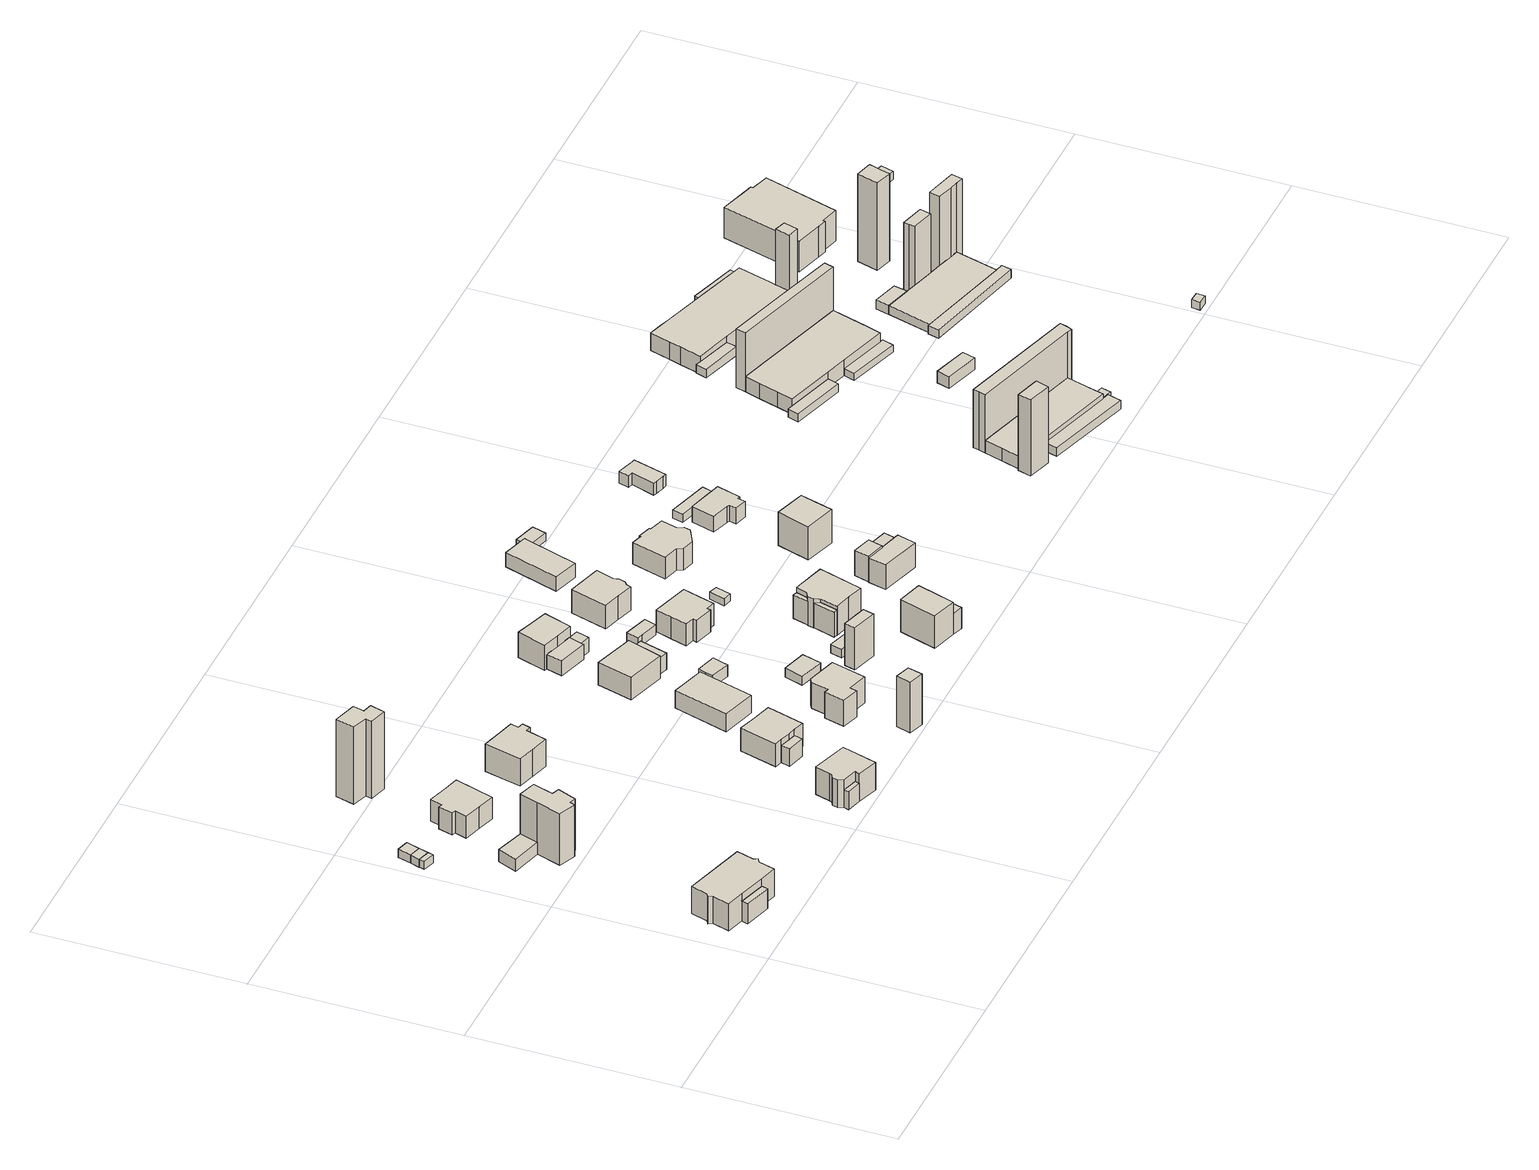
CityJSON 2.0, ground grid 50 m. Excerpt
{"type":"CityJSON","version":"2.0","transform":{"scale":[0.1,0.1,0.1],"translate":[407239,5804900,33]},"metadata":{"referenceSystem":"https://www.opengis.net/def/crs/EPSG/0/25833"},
"CityObjects":{
"building1":{"type":"Building","attributes":{"Gemeindeschluessel":"11000009","function":"31001_1010"},"address":[{"country":"Germany","locality":"Berlin","thoroughfareNumber":"40, 40A","thoroughfareName":"Zaucher Weg"}],"children":["building1-1","building1-2"]},
"building1-1":{"type":"BuildingPart","attributes":{"BezugspunktDach":"2200","measuredHeight":9.22,"storeysAboveGround":1},"parents":["building1"],"geometry":[{"type":"MultiSurface","lod":"1","boundaries":[[[0,1,2,3,4,5,6,7,8,9,10,11,12,13]],[[14,15,16,17,18,19,20,21,22,23,24,25,26,27]],[[14,27,13,12]],[[15,14,12,11]],[[16,15,11,10]],[[17,16,10,9]],[[18,17,9,8]],[[19,18,8,7]],[[20,19,7,6]],[[21,20,6,5]],[[22,21,5,4]],[[23,22,4,3]],[[24,23,3,2]],[[28,29,2,1]],[[26,25,1,0]],[[27,26,0,13]],[[30,25,24,29,28]]]}]},
"building1-2":{"type":"BuildingPart","attributes":{"BezugspunktDach":"2200","measuredHeight":5.28,"storeysAboveGround":1},"parents":["building1"],"geometry":[{"type":"Solid","lod":"1","boundaries":[[[[31,29,28,32]],[[26,25,24,33,34]],[[26,34,32,28]],[[25,26,28]],[[33,24,29,31]],[[34,33,31,32]],[[28,29,24,25]]]]}]},
"building2":{"type":"Building","attributes":{"Gemeindeschluessel":"11000009","BezugspunktDach":"2200","function":"51009_1610","measuredHeight":2.15,"storeysAboveGround":0},"address":[{"country":"Germany","locality":"Berlin"}],"geometry":[{"type":"Solid","lod":"1","boundaries":[[[[35,36,37,38]],[[39,40,41,42]],[[39,42,38,37]],[[40,39,37,36]],[[41,40,36,35]],[[42,41,35,38]]]]}]},
"building3":{"type":"Building","attributes":{"Gemeindeschluessel":"11000009","BezugspunktDach":"2200","function":"31001_2723","measuredHeight":2.22,"storeysAboveGround":1},"address":[{"country":"Germany","locality":"Berlin","thoroughfareNumber":"35 (1)","thoroughfareName":"Pretschener Weg"}],"geometry":[{"type":"Solid","lod":"1","boundaries":[[[[36,43,44,37]],[[45,46,47,48]],[[45,48,37,44]],[[46,45,44,43]],[[47,46,43,36]],[[48,47,36,37]]]]}]},
"building4":{"type":"Building","attributes":{"Gemeindeschluessel":"11000009","BezugspunktDach":"2200","function":"51009_1610","measuredHeight":2.23,"storeysAboveGround":0},"address":[{"country":"Germany","locality":"Berlin"}],"geometry":[{"type":"Solid","lod":"1","boundaries":[[[[43,49,50,44]],[[51,52,46,45]],[[51,45,44,50]],[[52,51,50,49]],[[46,52,49,43]],[[45,46,43,44]]]]}]},
"building5":{"type":"Building","attributes":{"Gemeindeschluessel":"11000009","BezugspunktDach":"2200","function":"31001_1010","measuredHeight":3.13,"storeysAboveGround":1},"address":[{"country":"Germany","locality":"Berlin","thoroughfareNumber":"36 (1)","thoroughfareName":"Zaucher Weg"}],"geometry":[{"type":"Solid","lod":"1","boundaries":[[[[53,54,55,56]],[[57,58,59,60]],[[57,60,56,55]],[[58,57,55,54]],[[59,58,54,53]],[[60,59,53,56]]]]}]},
"building6":{"type":"Building","attributes":{"Gemeindeschluessel":"11000009","BezugspunktDach":"2200","function":"31001_1010","measuredHeight":13.69,"storeysAboveGround":1},"address":[{"country":"Germany","locality":"Berlin","thoroughfareNumber":"36","thoroughfareName":"Zaucher Weg"}],"geometry":[{"type":"Solid","lod":"1","boundaries":[[[[61,62,63,64,65,66,67,68,69]],[[70,71,72,73,74,75,76,77,78]],[[70,78,69,68]],[[71,70,68,67]],[[72,71,67,66]],[[73,72,66,65]],[[74,73,65,64]],[[75,74,64,63]],[[76,75,63,62]],[[77,76,62,61]],[[78,77,61,69]]]]}]},
"building7":{"type":"Building","attributes":{"Gemeindeschluessel":"11000009","BezugspunktDach":"2200","function":"31001_1010","measuredHeight":7.5,"storeysAboveGround":1},"address":[{"country":"Germany","locality":"Berlin","thoroughfareNumber":"34A","thoroughfareName":"Zaucher Weg"}],"geometry":[{"type":"Solid","lod":"1","boundaries":[[[[79,80,81,82,83,84,85,86,87,88]],[[89,90,91,92,93,94,95,96,97,98]],[[89,98,88,87]],[[90,89,87,86]],[[91,90,86,85]],[[92,91,85,84]],[[93,92,84,83]],[[94,93,83,82]],[[95,94,82,81]],[[96,95,81,80]],[[97,96,80,79]],[[98,97,79,88]]]]}]},
"building8":{"type":"Building","attributes":{"Gemeindeschluessel":"11000009","BezugspunktDach":"2200","function":"31001_1010","measuredHeight":20.57,"storeysAboveGround":1},"address":[{"country":"Germany","locality":"Berlin","thoroughfareNumber":"30A","thoroughfareName":"Zaucher Weg"}],"geometry":[{"type":"Solid","lod":"1","boundaries":[[[[99,100,101,102,103,104,105,106]],[[107,108,109,110,111,112,113,114]],[[107,114,106,105]],[[108,107,105,104]],[[109,108,104,103]],[[110,109,103,102]],[[111,110,102,101]],[[112,111,101,100]],[[113,112,100,99]],[[114,113,99,106]]]]}]},
"building9":{"type":"Building","attributes":{"Gemeindeschluessel":"11000009","BezugspunktDach":"2200","function":"51009_1610","measuredHeight":4.69,"storeysAboveGround":0},"address":[{"country":"Germany","locality":"Berlin"}],"geometry":[{"type":"Solid","lod":"1","boundaries":[[[[115,116,117,118]],[[119,120,121,122]],[[119,122,118,117]],[[120,119,117,116]],[[121,120,116,115]],[[122,121,115,118]]]]}]},
"building10":{"type":"Building","attributes":{"Gemeindeschluessel":"11000009","BezugspunktDach":"2200","function":"31001_1010","measuredHeight":8.62,"storeysAboveGround":1},"address":[{"country":"Germany","locality":"Berlin","thoroughfareNumber":"39","thoroughfareName":"Zaucher Weg"}],"geometry":[{"type":"Solid","lod":"1","boundaries":[[[[123,124,125,126,127,128,129,130,131,132,133]],[[134,135,136,137,138,139,140,121,120,119,141]],[[134,141,133,132]],[[135,134,132,131]],[[136,135,131,130]],[[137,136,130,129]],[[138,137,129,128]],[[139,138,128,127]],[[140,139,127,126]],[[121,140,126,125]],[[120,121,125,124]],[[119,120,124,123]],[[141,119,123,133]]]]}]},
"building11":{"type":"Building","attributes":{"Gemeindeschluessel":"11000009","BezugspunktDach":"2200","function":"31001_1010","measuredHeight":9.7,"storeysAboveGround":1},"address":[{"country":"Germany","locality":"Berlin","thoroughfareNumber":"34","thoroughfareName":"Zaucher Weg"}],"geometry":[{"type":"Solid","lod":"1","boundaries":[[[[142,143,144,145,146,147,148,149,150,151]],[[152,153,154,155,156,157,158,159,160,161]],[[152,161,151,150]],[[153,152,150,149]],[[154,153,149,148]],[[155,154,148,147]],[[156,155,147,146]],[[157,156,146,145]],[[158,157,145,144]],[[159,158,144,143]],[[160,159,143,142]],[[161,160,142,151]]]]}]},
"building12":{"type":"Building","attributes":{"Gemeindeschluessel":"11000009","function":"31001_1010"},"address":[{"country":"Germany","locality":"Berlin","thoroughfareNumber":"37","thoroughfareName":"Zaucher Weg"}],"children":["building12-1","building12-2"]},
"building12-1":{"type":"BuildingPart","attributes":{"BezugspunktDach":"2200","measuredHeight":7.64,"storeysAboveGround":1},"parents":["building12"],"geometry":[{"type":"MultiSurface","lod":"1","boundaries":[[[162,163,164,165,166,167,168,169]],[[170,171,172,173,174,175,176,177]],[[170,177,169,168]],[[171,170,168,167]],[[172,171,167,166]],[[173,172,166,165]],[[174,173,165,164]],[[178,179,164,163]],[[176,180,178,175,163,162]],[[177,176,162,169]],[[175,174,179,178]],[[175,178,180,176]]]}]},
"building12-2":{"type":"BuildingPart","attributes":{"BezugspunktDach":"2200","measuredHeight":4.64,"storeysAboveGround":1},"parents":["building12"],"geometry":[{"type":"MultiSurface","lod":"1","boundaries":[[[181,179,180,182]],[[176,174,183,184]],[[176,184,182,180]],[[183,174,179,181]],[[184,183,181,182]],[[179,174,175,178]],[[176,180,178,175]]]}]},
"building13":{"type":"Building","attributes":{"Gemeindeschluessel":"11000009","BezugspunktDach":"2200","function":"51009_1610","measuredHeight":13.38,"storeysAboveGround":0},"address":[{"country":"Germany","locality":"Berlin"}],"geometry":[{"type":"Solid","lod":"1","boundaries":[[[[185,186,187,188]],[[189,190,191,192]],[[189,192,188,187]],[[190,189,187,186]],[[191,190,186,185]],[[192,191,185,188]]]]}]},
"building14":{"type":"Building","attributes":{"Gemeindeschluessel":"11000009","BezugspunktDach":"2200","function":"31001_1010","measuredHeight":5.23,"storeysAboveGround":1},"address":[{"country":"Germany","locality":"Berlin","thoroughfareNumber":"35","thoroughfareName":"Zaucher Weg"}],"geometry":[{"type":"Solid","lod":"1","boundaries":[[[[193,194,195,196]],[[197,198,199,200]],[[197,200,196,195]],[[198,197,195,194]],[[199,198,194,193]],[[200,199,193,196]]]]}]},
"building15":{"type":"Building","attributes":{"Gemeindeschluessel":"11000009","BezugspunktDach":"2200","function":"31001_1010","measuredHeight":6.82,"storeysAboveGround":1},"address":[{"country":"Germany","locality":"Berlin","thoroughfareNumber":"37A","thoroughfareName":"Zaucher Weg"}],"geometry":[{"type":"Solid","lod":"1","boundaries":[[[[201,202,203,204,205,206,207,208,209]],[[210,211,212,213,214,215,216,217,218]],[[210,218,209,208]],[[211,210,208,207]],[[212,211,207,206]],[[213,212,206,205]],[[214,213,205,204]],[[215,214,204,203]],[[216,215,203,202]],[[217,216,202,201]],[[218,217,201,209]]]]}]},
"building16":{"type":"Building","attributes":{"Gemeindeschluessel":"11000009","function":"31001_1010"},"address":[{"country":"Germany","locality":"Berlin","thoroughfareNumber":"33","thoroughfareName":"Zaucher Weg"}],"children":["building16-1","building16-2"]},
"building16-1":{"type":"BuildingPart","attributes":{"BezugspunktDach":"2200","measuredHeight":7.38,"storeysAboveGround":1},"parents":["building16"],"geometry":[{"type":"MultiSurface","lod":"1","boundaries":[[[219,220,221,222]],[[223,224,225,226]],[[223,226,222,221]],[[224,223,221,220]],[[225,227,224,220,219],[228,229,230,227]],[[226,225,219,222]],[[228,227,230,229]]]}]},
"building16-2":{"type":"BuildingPart","attributes":{"BezugspunktDach":"2200","measuredHeight":4.27,"storeysAboveGround":1},"parents":["building16"],"geometry":[{"type":"Solid","lod":"1","boundaries":[[[[231,232,229,228]],[[230,233,234,227]],[[233,230,229,232]],[[234,233,232,231]],[[227,234,231,228]],[[230,227,228,229]]]]}]},
"building17":{"type":"Building","attributes":{"Gemeindeschluessel":"11000009","BezugspunktDach":"2200","function":"31001_2000","measuredHeight":3.56,"storeysAboveGround":1},"address":[{"country":"Germany","locality":"Berlin","thoroughfareNumber":"35 (1)","thoroughfareName":"Zaucher Weg"}],"geometry":[{"type":"Solid","lod":"1","boundaries":[[[[235,236,237,238,239,240]],[[241,242,243,244,245,246]],[[241,246,240,239]],[[242,241,239,238]],[[243,242,238,237]],[[244,243,237,236]],[[245,244,236,235]],[[246,245,235,240]]]]}]},
"building18":{"type":"Building","attributes":{"Gemeindeschluessel":"11000009","BezugspunktDach":"2200","function":"31001_2463","measuredHeight":3.84,"storeysAboveGround":1},"address":[{"country":"Germany","locality":"Berlin","thoroughfareNumber":"31 (1)","thoroughfareName":"Zaucher Weg"}],"geometry":[{"type":"Solid","lod":"1","boundaries":[[[[247,248,249,250,251]],[[252,253,254,255,256]],[[252,256,251,250]],[[253,252,250,249]],[[254,253,249,248]],[[255,254,248,247]],[[256,255,247,251]]]]}]},
"building19":{"type":"Building","attributes":{"Gemeindeschluessel":"11000009","BezugspunktDach":"2200","function":"31001_2000","measuredHeight":2.62,"storeysAboveGround":1},"address":[{"country":"Germany","locality":"Berlin","thoroughfareNumber":"35 (2)","thoroughfareName":"Zaucher Weg"}],"geometry":[{"type":"Solid","lod":"1","boundaries":[[[[257,258,259,260]],[[261,262,263,264]],[[261,264,260,259]],[[262,261,259,258]],[[263,262,258,257]],[[264,263,257,260]]]]}]},
"building20":{"type":"Building","attributes":{"Gemeindeschluessel":"11000009","BezugspunktDach":"2200","function":"31001_1010","measuredHeight":9.54,"storeysAboveGround":1},"address":[{"country":"Germany","locality":"Berlin","thoroughfareNumber":"31","thoroughfareName":"Zaucher Weg"}],"geometry":[{"type":"Solid","lod":"1","boundaries":[[[[265,266,267,268,269,270,271]],[[272,273,274,275,276,277,278]],[[272,278,271,270]],[[273,272,270,269]],[[274,273,269,268]],[[275,274,268,267]],[[276,275,267,266]],[[277,276,266,265]],[[278,277,265,271]]]]}]},
"building21":{"type":"Building","attributes":{"Gemeindeschluessel":"11000009","BezugspunktDach":"2200","function":"51009_1610","measuredHeight":3.76,"storeysAboveGround":0},"address":[{"country":"Germany","locality":"Berlin"}],"geometry":[{"type":"Solid","lod":"1","boundaries":[[[[279,280,281,249,248]],[[282,283,284,285,286]],[[282,286,248,249]],[[283,282,249,281]],[[284,283,281,280]],[[285,284,280,279]],[[286,285,279,248]]]]}]},
"building22":{"type":"Building","attributes":{"Gemeindeschluessel":"11000009","BezugspunktDach":"2200","function":"31001_2000","measuredHeight":11.09,"storeysAboveGround":1},"address":[{"country":"Germany","locality":"Berlin","thoroughfareNumber":"102 (1)","thoroughfareName":"Rohrwallallee"}],"geometry":[{"type":"Solid","lod":"1","boundaries":[[[[287,288,289,290]],[[291,292,293,294]],[[291,294,290,289]],[[292,291,289,288]],[[293,292,288,287]],[[294,293,287,290]]]]}]},
"building23":{"type":"Building","attributes":{"Gemeindeschluessel":"11000009","BezugspunktDach":"2200","function":"31001_2463","measuredHeight":2.71,"storeysAboveGround":1},"address":[{"country":"Germany","locality":"Berlin","thoroughfareNumber":"33A (1)","thoroughfareName":"Zaucher Weg"}],"geometry":[{"type":"Solid","lod":"1","boundaries":[[[[295,296,297,298,299]],[[300,301,302,303,304]],[[300,304,299,298]],[[301,300,298,297]],[[302,301,297,296]],[[303,302,296,295]],[[304,303,295,299]]]]}]},
"building24":{"type":"Building","attributes":{"Gemeindeschluessel":"11000009","BezugspunktDach":"2200","function":"31001_2463","measuredHeight":2.96,"storeysAboveGround":1},"address":[{"country":"Germany","locality":"Berlin","thoroughfareNumber":"100A (1)","thoroughfareName":"Rohrwallallee"}],"geometry":[{"type":"Solid","lod":"1","boundaries":[[[[305,306,307,308]],[[309,310,311,312]],[[309,312,308,307]],[[310,309,307,306]],[[311,310,306,305]],[[312,311,305,308]]]]}]},
"building25":{"type":"Building","attributes":{"Gemeindeschluessel":"11000009","BezugspunktDach":"2200","function":"31001_1010","measuredHeight":7.97,"storeysAboveGround":1},"address":[{"country":"Germany","locality":"Berlin","thoroughfareNumber":"33A","thoroughfareName":"Zaucher Weg"}],"geometry":[{"type":"Solid","lod":"1","boundaries":[[[[313,314,315,316,317,318,319,320,321,322]],[[323,324,325,326,327,328,329,330,331,332]],[[323,332,322,321]],[[324,323,321,320]],[[325,324,320,319]],[[326,325,319,318]],[[327,326,318,317]],[[328,327,317,316]],[[329,328,316,315]],[[330,329,315,314]],[[331,330,314,313]],[[332,331,313,322]]]]}]},
"building26":{"type":"Building","attributes":{"Gemeindeschluessel":"11000009","BezugspunktDach":"2200","function":"51009_1610","measuredHeight":6.61,"storeysAboveGround":0},"address":[{"country":"Germany","locality":"Berlin"}],"geometry":[{"type":"Solid","lod":"1","boundaries":[[[[333,334,335,336]],[[337,338,339,340]],[[337,340,336,335]],[[338,337,335,334]],[[339,338,334,333]],[[340,339,333,336]]]]}]},
"building27":{"type":"Building","attributes":{"Gemeindeschluessel":"11000009","function":"31001_1010"},"address":[{"country":"Germany","locality":"Berlin","thoroughfareNumber":"102","thoroughfareName":"Rohrwallallee"}],"children":["building27-1","building27-2"]},
"building27-1":{"type":"BuildingPart","attributes":{"BezugspunktDach":"2200","measuredHeight":10.52,"storeysAboveGround":2},"parents":["building27"],"geometry":[{"type":"MultiSurface","lod":"1","boundaries":[[[341,342,343,344,345]],[[346,347,348,349,350]],[[346,350,345,344]],[[347,346,344,343]],[[348,347,343,342]],[[351,352,342,341]],[[350,349,341,345]],[[349,348,353,352,351]]]}]},
"building27-2":{"type":"BuildingPart","attributes":{"BezugspunktDach":"2200","measuredHeight":7.96,"storeysAboveGround":2},"parents":["building27"],"geometry":[{"type":"Solid","lod":"1","boundaries":[[[[354,355,352,351]],[[348,356,357,349]],[[349,351,349,348]],[[356,348,352,355]],[[357,356,355,354]],[[349,357,354,351]],[[348,349,351,352]]]]}]},
"building28":{"type":"Building","attributes":{"Gemeindeschluessel":"11000009","BezugspunktDach":"2200","function":"31001_1010","measuredHeight":8.45,"storeysAboveGround":1},"address":[{"country":"Germany","locality":"Berlin","thoroughfareNumber":"29A","thoroughfareName":"Zaucher Weg"}],"geometry":[{"type":"Solid","lod":"1","boundaries":[[[[358,359,360,361,362,363,364,365,366,367]],[[368,369,370,371,372,373,374,375,376,377]],[[368,377,367,366]],[[369,368,366,365]],[[370,369,365,364]],[[371,370,364,363]],[[372,371,363,362]],[[373,372,362,361]],[[374,373,361,360]],[[375,374,360,359]],[[376,375,359,358]],[[377,376,358,367]]]]}]},
"building29":{"type":"Building","attributes":{"Gemeindeschluessel":"11000009","BezugspunktDach":"2200","function":"51009_1610","measuredHeight":6.18,"storeysAboveGround":0},"address":[{"country":"Germany","locality":"Berlin"}],"geometry":[{"type":"Solid","lod":"1","boundaries":[[[[378,379,380,381]],[[382,383,384,385]],[[382,385,381,380]],[[383,382,380,379]],[[384,383,379,378]],[[385,384,378,381]]]]}]},
"building30":{"type":"Building","attributes":{"Gemeindeschluessel":"11000009","BezugspunktDach":"2200","function":"31001_1010","measuredHeight":9.45,"storeysAboveGround":1},"address":[{"country":"Germany","locality":"Berlin","thoroughfareNumber":"100A","thoroughfareName":"Rohrwallallee"}],"geometry":[{"type":"Solid","lod":"1","boundaries":[[[[386,387,388,389,390,391,392,393,394]],[[395,396,397,398,399,400,401,402,403]],[[395,403,394,393]],[[396,395,393,392]],[[397,396,392,391]],[[398,397,391,390]],[[399,398,390,389]],[[400,399,389,388]],[[401,400,388,387]],[[402,401,387,386]],[[403,402,386,394]]]]}]},
"building31":{"type":"Building","attributes":{"Gemeindeschluessel":"11000009","BezugspunktDach":"2200","function":"31001_2000","measuredHeight":1.94,"storeysAboveGround":1},"address":[{"country":"Germany","locality":"Berlin","thoroughfareNumber":"98 (2)","thoroughfareName":"Rohrwallallee"}],"geometry":[{"type":"Solid","lod":"1","boundaries":[[[[404,405,406,407]],[[408,409,410,411]],[[408,411,407,406]],[[409,408,406,405]],[[410,409,405,404]],[[411,410,404,407]]]]}]},
"building32":{"type":"Building","attributes":{"Gemeindeschluessel":"11000009","function":"31001_1010"},"address":[{"country":"Germany","locality":"Berlin","thoroughfareNumber":"29","thoroughfareName":"Zaucher Weg"}],"children":["building32-1","building32-2"]},
"building32-1":{"type":"BuildingPart","attributes":{"BezugspunktDach":"2200","measuredHeight":4.43,"storeysAboveGround":1},"parents":["building32"],"geometry":[{"type":"MultiSurface","lod":"1","boundaries":[[[412,413,414,415,416]],[[417,418,419,420,421]],[[417,421,416,415]],[[418,417,415,414]],[[422,423,418,414,413]],[[420,419,413,412]],[[421,420,412,416]],[[419,418,423,422]]]}]},
"building32-2":{"type":"BuildingPart","attributes":{"BezugspunktDach":"2200","measuredHeight":2.06,"storeysAboveGround":1},"parents":["building32"],"geometry":[{"type":"Solid","lod":"1","boundaries":[[[[424,425,426,427,423,422]],[[418,428,429,430,431,419]],[[428,418,423,427]],[[429,428,427,426]],[[430,429,426,425]],[[431,430,425,424]],[[419,431,424,422]],[[418,419,422,423]]]]}]},
"building33":{"type":"Building","attributes":{"Gemeindeschluessel":"11000009","BezugspunktDach":"2200","function":"51009_1610","measuredHeight":7.3,"storeysAboveGround":0},"address":[{"country":"Germany","locality":"Berlin"}],"geometry":[{"type":"Solid","lod":"1","boundaries":[[[[432,433,434,435]],[[436,437,438,439]],[[436,439,435,434]],[[437,436,434,433]],[[438,437,433,432]],[[439,438,432,435]]]]}]},
"building34":{"type":"Building","attributes":{"Gemeindeschluessel":"11000009","BezugspunktDach":"2200","function":"31001_1010","measuredHeight":5.68,"storeysAboveGround":1},"address":[{"country":"Germany","locality":"Berlin","thoroughfareNumber":"96A","thoroughfareName":"Rohrwallallee"}],"geometry":[{"type":"Solid","lod":"1","boundaries":[[[[440,441,442,443,444,445,446,447,448,449,450,451,452]],[[453,454,455,456,457,458,459,460,461,462,463,464,465]],[[453,465,452,451]],[[454,453,451,450]],[[455,454,450,449]],[[456,455,449,448]],[[457,456,448,447]],[[458,457,447,446]],[[459,458,446,445]],[[460,459,445,444]],[[461,460,444,443]],[[462,461,443,442]],[[463,462,442,441]],[[464,463,441,440]],[[465,464,440,452]]]]}]},
"building35":{"type":"Building","attributes":{"Gemeindeschluessel":"11000009","function":"31001_1010"},"address":[{"country":"Germany","locality":"Berlin","thoroughfareNumber":"100","thoroughfareName":"Rohrwallallee"}],"children":["building35-1","building35-2"]},
"building35-1":{"type":"BuildingPart","attributes":{"BezugspunktDach":"2200","measuredHeight":7.59,"storeysAboveGround":2},"parents":["building35"],"geometry":[{"type":"MultiSurface","lod":"1","boundaries":[[[466,467,468,469,470]],[[471,472,473,474,475]],[[471,475,470,469]],[[476,477,478,471,469,468]],[[473,472,468,467]],[[474,473,467,466]],[[475,474,466,470]],[[476,472,478,477]]]}]},
"building35-2":{"type":"BuildingPart","attributes":{"BezugspunktDach":"2200","measuredHeight":5.38,"storeysAboveGround":2},"parents":["building35"],"geometry":[{"type":"Solid","lod":"1","boundaries":[[[[476,479,480,477]],[[481,482,472,478]],[[481,478,477,480]],[[482,481,480,479]],[[472,482,479,476]],[[478,472,476,477]]]]}]},
"building36":{"type":"Building","attributes":{"Gemeindeschluessel":"11000009","BezugspunktDach":"2200","function":"31001_1010","measuredHeight":10.53,"storeysAboveGround":3},"address":[{"country":"Germany","locality":"Berlin","thoroughfareNumber":"98","thoroughfareName":"Rohrwallallee"}],"geometry":[{"type":"Solid","lod":"1","boundaries":[[[[483,484,485,486,487]],[[488,489,490,491,492]],[[488,492,487,486]],[[489,488,486,485]],[[490,489,485,484]],[[491,490,484,483]],[[492,491,483,487]]]]}]},
"building37":{"type":"Building","attributes":{"Gemeindeschluessel":"11000009","BezugspunktDach":"2200","function":"31001_1010","measuredHeight":4.69,"storeysAboveGround":1},"address":[{"country":"Germany","locality":"Berlin","thoroughfareNumber":"96","thoroughfareName":"Rohrwallallee"}],"geometry":[{"type":"Solid","lod":"1","boundaries":[[[[493,494,495,496,497,498,499,500,501,502]],[[503,504,505,506,507,508,509,510,511,512]],[[503,512,502,501]],[[504,503,501,500]],[[505,504,500,499]],[[506,505,499,498]],[[507,506,498,497]],[[508,507,497,496]],[[509,508,496,495]],[[510,509,495,494]],[[511,510,494,493]],[[512,511,493,502]]]]}]},
"building38":{"type":"Building","attributes":{"Gemeindeschluessel":"11000009","BezugspunktDach":"2200","function":"31001_2000","measuredHeight":2.09,"storeysAboveGround":1},"address":[{"country":"Germany","locality":"Berlin","thoroughfareNumber":"96 (1)","thoroughfareName":"Rohrwallallee"}],"geometry":[{"type":"Solid","lod":"1","boundaries":[[[[513,514,515,516]],[[517,518,519,520]],[[517,520,516,515]],[[518,517,515,514]],[[519,518,514,513]],[[520,519,513,516]]]]}]},
"building39":{"type":"Building","attributes":{"Gemeindeschluessel":"11000009","BezugspunktDach":"2200","function":"31001_1010","measuredHeight":3.41,"storeysAboveGround":1},"address":[{"country":"Germany","locality":"Berlin","thoroughfareNumber":"94","thoroughfareName":"Rohrwallallee"}],"geometry":[{"type":"Solid","lod":"1","boundaries":[[[[521,522,523,524,525,526,527,528,529,530]],[[531,532,533,534,535,536,537,538,539,540]],[[531,540,530,529]],[[532,531,529,528]],[[533,532,528,527]],[[534,533,527,526]],[[535,534,526,525]],[[536,535,525,524]],[[537,536,524,523]],[[538,537,523,522]],[[539,538,522,521]],[[540,539,521,530]]]]}]},
"building40":{"type":"Building","attributes":{"Gemeindeschluessel":"11000009","BezugspunktDach":"2200","function":"51009_1610","measuredHeight":20.23,"storeysAboveGround":0},"address":[{"country":"Germany","locality":"Berlin"}],"geometry":[{"type":"Solid","lod":"1","boundaries":[[[[541,542,543,544,545]],[[546,547,548,549,550]],[[546,550,545,544]],[[547,546,544,543]],[[548,547,543,542]],[[549,548,542,541]],[[550,549,541,545]]]]}]},
"building41":{"type":"Building","attributes":{"Gemeindeschluessel":"11000009","BezugspunktDach":"2200","function":"31001_1010","measuredHeight":4.14,"storeysAboveGround":1},"address":[{"country":"Germany","locality":"Berlin","thoroughfareNumber":"99","thoroughfareName":"Rohrwallallee"}],"geometry":[{"type":"Solid","lod":"1","boundaries":[[[[551,552,553,554,555,556,557,558,559]],[[560,561,562,563,564,565,566,548,547]],[[560,547,559,558]],[[561,560,558,557]],[[562,561,557,556]],[[563,562,556,555]],[[564,563,555,554]],[[565,564,554,553]],[[566,565,553,552]],[[548,566,552,551]],[[547,548,551,559]]]]}]},
"building42":{"type":"Building","attributes":{"Gemeindeschluessel":"11000009","BezugspunktDach":"2200","function":"51009_1610","measuredHeight":2.21,"storeysAboveGround":0},"address":[{"country":"Germany","locality":"Berlin"}],"geometry":[{"type":"Solid","lod":"1","boundaries":[[[[567,568,569,570,571]],[[566,565,572,573,574]],[[566,574,571,570]],[[565,566,570,569]],[[572,565,569,568]],[[573,572,568,567]],[[574,573,567,571]]]]}]},
"building43":{"type":"Building","attributes":{"Gemeindeschluessel":"11000009","BezugspunktDach":"2200","function":"51009_1610","measuredHeight":17.02,"storeysAboveGround":0},"address":[{"country":"Germany","locality":"Berlin"}],"geometry":[{"type":"Solid","lod":"1","boundaries":[[[[575,576,577,578,579,580,581]],[[582,583,584,585,586,562,561]],[[582,561,581,580]],[[583,582,580,579]],[[584,583,579,578]],[[585,584,578,577]],[[586,585,577,576]],[[562,586,576,575]],[[561,562,575,581]]]]}]},
"building44":{"type":"Building","attributes":{"Gemeindeschluessel":"11000009","BezugspunktDach":"2200","function":"51009_1610","measuredHeight":2.47,"storeysAboveGround":0},"address":[{"country":"Germany","locality":"Berlin"}],"geometry":[{"type":"Solid","lod":"1","boundaries":[[[[587,588,589,590,591]],[[592,593,594,595,596]],[[592,596,591,590]],[[593,592,590,589]],[[594,593,589,588]],[[595,594,588,587]],[[596,595,587,591]]]]}]},
"building45":{"type":"Building","attributes":{"Gemeindeschluessel":"11000009","BezugspunktDach":"2200","function":"51009_1610","measuredHeight":2.32,"storeysAboveGround":0},"address":[{"country":"Germany","locality":"Berlin"}],"geometry":[{"type":"Solid","lod":"1","boundaries":[[[[597,598,599,600,601]],[[564,602,603,572,565]],[[564,565,601,600]],[[602,564,600,599]],[[603,602,599,598]],[[572,603,598,597]],[[565,572,597,601]]]]}]},
"building46":{"type":"Building","attributes":{"Gemeindeschluessel":"11000009","BezugspunktDach":"2200","function":"31001_2000","measuredHeight":4.71,"storeysAboveGround":1},"address":[{"country":"Germany","locality":"Berlin","thoroughfareNumber":"87 (11)","thoroughfareName":"Rohrwallallee"}],"geometry":[{"type":"Solid","lod":"1","boundaries":[[[[604,605,606,607,608,609,610,611,612,613]],[[614,615,616,617,618,619,620,621,594,593]],[[614,593,613,612]],[[615,614,612,611]],[[616,615,611,610]],[[617,616,610,609]],[[618,617,609,608]],[[619,618,608,607]],[[620,619,607,606]],[[621,620,606,605]],[[594,621,605,604]],[[593,594,604,613]]]]}]},
"building47":{"type":"Building","attributes":{"Gemeindeschluessel":"11000009","BezugspunktDach":"2200","function":"51009_1610","measuredHeight":2.57,"storeysAboveGround":0},"address":[{"country":"Germany","locality":"Berlin"}],"geometry":[{"type":"Solid","lod":"1","boundaries":[[[[622,623,624,625,626]],[[627,628,629,630,631]],[[627,631,626,625]],[[628,627,625,624]],[[629,628,624,623]],[[630,629,623,622]],[[631,630,622,626]]]]}]},
"building48":{"type":"Building","attributes":{"Gemeindeschluessel":"11000009","BezugspunktDach":"2200","function":"31001_2000","measuredHeight":3.12,"storeysAboveGround":1},"address":[{"country":"Germany","locality":"Berlin","thoroughfareNumber":"97","thoroughfareName":"Rohrwallallee"}],"geometry":[{"type":"Solid","lod":"1","boundaries":[[[[632,633,634,635]],[[636,637,638,639]],[[636,639,635,634]],[[637,636,634,633]],[[638,637,633,632]],[[639,638,632,635]]]]}]},
"building49":{"type":"Building","attributes":{"Gemeindeschluessel":"11000009","BezugspunktDach":"2200","function":"51009_1610","measuredHeight":1.92,"storeysAboveGround":0},"address":[{"country":"Germany","locality":"Berlin"}],"geometry":[{"type":"Solid","lod":"1","boundaries":[[[[640,641,642,643,644]],[[621,620,645,646,647]],[[621,647,644,643]],[[620,621,643,642]],[[645,620,642,641]],[[646,645,641,640]],[[647,646,640,644]]]]}]},
"building50":{"type":"Building","attributes":{"Gemeindeschluessel":"11000009","BezugspunktDach":"2200","function":"51009_1610","measuredHeight":18.82,"storeysAboveGround":0},"address":[{"country":"Germany","locality":"Berlin"}],"geometry":[{"type":"Solid","lod":"1","boundaries":[[[[648,649,650,651,652]],[[653,654,655,617,616]],[[653,616,652,651]],[[654,653,651,650]],[[655,654,650,649]],[[617,655,649,648]],[[616,617,648,652]]]]}]},
"building51":{"type":"Building","attributes":{"Gemeindeschluessel":"11000009","BezugspunktDach":"2200","function":"31001_2000","measuredHeight":5.77,"storeysAboveGround":1},"address":[{"country":"Germany","locality":"Berlin","thoroughfareNumber":"87 (9)","thoroughfareName":"Rohrwallallee"}],"geometry":[{"type":"Solid","lod":"1","boundaries":[[[[656,657,658,659,660,661,662,663,664,665,666,667,668,669,670]],[[671,672,673,674,675,676,677,678,679,680,681,682,683,684,685]],[[671,685,670,669]],[[672,671,669,668]],[[673,672,668,667]],[[674,673,667,666]],[[675,674,666,665]],[[676,675,665,664]],[[677,676,664,663]],[[678,677,663,662]],[[679,678,662,661]],[[680,679,661,660]],[[681,680,660,659]],[[682,681,659,658]],[[683,682,658,657]],[[684,683,657,656]],[[685,684,656,670]]]]}]},
"building52":{"type":"Building","attributes":{"Gemeindeschluessel":"11000009","BezugspunktDach":"2200","function":"51009_1610","measuredHeight":2.6,"storeysAboveGround":0},"address":[{"country":"Germany","locality":"Berlin"}],"geometry":[{"type":"Solid","lod":"1","boundaries":[[[[686,687,688,689,690]],[[691,692,693,694,695]],[[691,695,690,689]],[[692,691,689,688]],[[693,692,688,687]],[[694,693,687,686]],[[695,694,686,690]]]]}]},
"building53":{"type":"Building","attributes":{"Gemeindeschluessel":"11000009","BezugspunktDach":"2200","function":"51009_1610","measuredHeight":2.4,"storeysAboveGround":0},"address":[{"country":"Germany","locality":"Berlin"}],"geometry":[{"type":"Solid","lod":"1","boundaries":[[[[696,697,698,699]],[[700,701,702,703]],[[700,703,699,698]],[[701,700,698,697]],[[702,701,697,696]],[[703,702,696,699]]]]}]},
"building54":{"type":"Building","attributes":{"Gemeindeschluessel":"11000009","BezugspunktDach":"2200","function":"51009_1610","measuredHeight":19.35,"storeysAboveGround":0},"address":[{"country":"Germany","locality":"Berlin"}],"geometry":[{"type":"Solid","lod":"1","boundaries":[[[[704,705,706,707]],[[708,709,710,711]],[[708,711,707,706]],[[709,708,706,705]],[[710,709,705,704]],[[711,710,704,707]]]]}]},
"building55":{"type":"Building","attributes":{"Gemeindeschluessel":"11000009","BezugspunktDach":"2200","function":"51009_1610","measuredHeight":2.32,"storeysAboveGround":0},"address":[{"country":"Germany","locality":"Berlin"}],"geometry":[{"type":"Solid","lod":"1","boundaries":[[[[712,713,714,715,716,717]],[[718,719,720,721,722,723]],[[718,723,717,716]],[[719,718,716,715]],[[720,719,715,714]],[[721,720,714,713]],[[722,721,713,712]],[[723,722,712,717]]]]}]},
"building56":{"type":"Building","attributes":{"Gemeindeschluessel":"11000009","BezugspunktDach":"2200","function":"51009_1610","measuredHeight":2.39,"storeysAboveGround":0},"address":[{"country":"Germany","locality":"Berlin"}],"geometry":[{"type":"Solid","lod":"1","boundaries":[[[[724,725,726,727]],[[728,729,730,731]],[[728,731,727,726]],[[729,728,726,725]],[[730,729,725,724]],[[731,730,724,727]]]]}]},
"building57":{"type":"Building","attributes":{"Gemeindeschluessel":"11000009","BezugspunktDach":"2200","function":"31001_2000","measuredHeight":2.32,"storeysAboveGround":1},"address":[{"country":"Germany","locality":"Berlin","thoroughfareNumber":"87 (12)","thoroughfareName":"Rohrwallallee"}],"geometry":[{"type":"Solid","lod":"1","boundaries":[[[[714,732,733,734,735,696,699,715]],[[736,737,738,739,740,741,720,719]],[[736,719,715,699]],[[737,736,699,696]],[[738,737,696,735]],[[739,738,735,734]],[[740,739,734,733]],[[741,740,733,732]],[[720,741,732,714]],[[719,720,714,715]]]]}]},
"building58":{"type":"Building","attributes":{"Gemeindeschluessel":"11000009","BezugspunktDach":"2200","function":"51009_1610","measuredHeight":2.13,"storeysAboveGround":0},"address":[{"country":"Germany","locality":"Berlin"}],"geometry":[{"type":"Solid","lod":"1","boundaries":[[[[742,743,744,745]],[[746,747,748,749]],[[746,749,745,744]],[[747,746,744,743]],[[748,747,743,742]],[[749,748,742,745]]]]}]},
"building59":{"type":"Building","attributes":{"Gemeindeschluessel":"11000009","BezugspunktDach":"2200","function":"51009_1610","measuredHeight":19.04,"storeysAboveGround":0},"address":[{"country":"Germany","locality":"Berlin"}],"geometry":[{"type":"Solid","lod":"1","boundaries":[[[[750,751,752,753,754]],[[755,756,757,739,738]],[[755,738,754,753]],[[756,755,753,752]],[[757,756,752,751]],[[739,757,751,750]],[[738,739,750,754]]]]}]},
"building60":{"type":"Building","attributes":{"Gemeindeschluessel":"11000009","BezugspunktDach":"2200","function":"51009_1610","measuredHeight":21.1,"storeysAboveGround":0},"address":[{"country":"Germany","locality":"Berlin"}],"geometry":[{"type":"Solid","lod":"1","boundaries":[[[[758,759,760,761,762,763,764]],[[765,766,767,768,741,769,740]],[[765,740,764,763]],[[766,765,763,762]],[[767,766,762,761]],[[768,767,761,760]],[[741,768,760,759]],[[769,741,759,758]],[[740,769,758,764]]]]}]},
"building61":{"type":"Building","attributes":{"Gemeindeschluessel":"11000009","BezugspunktDach":"2200","function":"31001_2000","measuredHeight":24.72,"storeysAboveGround":1},"address":[{"country":"Germany","locality":"Berlin","thoroughfareNumber":"87 (10)","thoroughfareName":"Rohrwallallee"}],"geometry":[{"type":"Solid","lod":"1","boundaries":[[[[770,771,772,773,774]],[[775,776,777,778,779]],[[775,779,774,773]],[[776,775,773,772]],[[777,776,772,771]],[[778,777,771,770]],[[779,778,770,774]]]]}]},
"building62":{"type":"Building","attributes":{"Gemeindeschluessel":"11000009","BezugspunktDach":"2200","function":"31001_2000","measuredHeight":9.08,"storeysAboveGround":2},"address":[{"country":"Germany","locality":"Berlin","thoroughfareNumber":"87","thoroughfareName":"Rohrwallallee"}],"geometry":[{"type":"Solid","lod":"1","boundaries":[[[[780,781,782,783,784,785,786,787,788,789]],[[790,791,792,793,794,795,796,797,798,799]],[[790,799,789,788]],[[791,790,788,787]],[[792,791,787,786]],[[793,792,786,785]],[[794,793,785,784]],[[795,794,784,783]],[[796,795,783,782]],[[797,796,782,781]],[[798,797,781,780]],[[799,798,780,789]]]]}]},
"building63":{"type":"Building","attributes":{"Gemeindeschluessel":"11000009","BezugspunktDach":"2200","function":"31001_2000","measuredHeight":2.2,"storeysAboveGround":1},"address":[{"country":"Germany","locality":"Berlin","thoroughfareNumber":"93","thoroughfareName":"Rohrwallallee"}],"geometry":[{"type":"Solid","lod":"1","boundaries":[[[[800,801,802,803]],[[804,805,806,807]],[[804,807,803,802]],[[805,804,802,801]],[[806,805,801,800]],[[807,806,800,803]]]]}]}
},
"vertices":[
[84,95,94],[84,96,94],[150,76,94],[193,64,94],[205,105,94],[215,110,94],[210,120,94],[222,161,94],[69,205,94],[57,164,94],[47,159,94],[48,159,94],[53,149,94],[41,108,94],[53,149,22],[48,159,22],[47,159,22],[57,164,22],[69,205,22],[222,161,22],[210,120,22],[215,110,22],[205,105,22],[193,64,22],[150,76,22],[84,96,22],[84,95,22],[41,108,22],[84,95,75],[150,76,75],[84,96,26],
[146,61,75],[79,80,75],[146,61,22],[79,80,22],
[32,785,44],[35,798,44],[6,807,44],[3,794,44],[6,807,23],[35,798,23],[32,785,23],[3,794,23],
[42,822,44],[14,830,44],[14,830,22],[42,822,22],[35,798,22],[6,807,22],
[52,854,44],[23,862,44],[23,862,22],[52,854,22],
[145,591,53],[160,636,53],[90,658,53],[71,611,53],[90,658,21],[160,636,21],[145,591,21],[71,611,21],
[167,514,159],[171,526,159],[187,521,159],[205,566,159],[187,573,159],[203,623,159],[160,636,159],[145,591,159],[125,531,159],[145,591,22],[160,636,22],[203,623,22],[187,573,22],[205,566,22],[187,521,22],[171,526,22],[167,514,22],[125,531,22],
[150,782,80],[141,753,80],[184,740,80],[226,727,80],[255,822,80],[212,834,80],[170,847,80],[161,817,80],[151,820,80],[141,785,80],[151,820,22],[161,817,22],[170,847,22],[212,834,22],[255,822,22],[226,727,22],[184,740,22],[141,753,22],[150,782,22],[141,785,22],
[201,1009,228],[197,993,228],[239,981,228],[249,1017,228],[226,1023,228],[233,1050,228],[176,1067,228],[164,1021,228],[176,1067,23],[233,1050,23],[226,1023,23],[249,1017,23],[239,981,23],[197,993,23],[201,1009,23],[164,1021,23],
[578,23,69],[582,34,69],[545,45,69],[541,33,69],[545,45,22],[582,34,22],[578,23,22],[541,33,22],
[545,45,95],[582,34,95],[578,23,95],[629,6,95],[633,20,95],[654,91,95],[567,119,95],[556,82,95],[554,77,95],[543,70,95],[540,57,95],[543,70,22],[554,77,22],[556,82,22],[567,119,22],[654,91,22],[633,20,22],[629,6,22],[540,57,22],
[405,706,91],[448,693,91],[462,743,91],[475,740,91],[481,760,91],[467,764,91],[472,783,91],[428,795,91],[384,807,91],[362,718,91],[384,807,19],[428,795,19],[472,783,19],[467,764,19],[481,760,19],[475,740,19],[462,743,19],[448,693,19],[405,706,19],[362,718,19],
[645,230,83],[671,222,83],[689,217,83],[716,209,83],[742,299,83],[697,312,83],[652,326,83],[627,235,83],[652,326,22],[697,312,22],[742,299,22],[716,209,22],[689,217,22],[671,222,22],[645,230,22],[627,235,22],[671,222,68],[689,217,68],[645,230,68],
[683,197,68],[639,208,68],[683,197,22],[639,208,22],
[883,1,157],[893,37,157],[856,49,157],[846,13,157],[856,49,23],[893,37,23],[883,1,23],[846,13,23],
[787,356,69],[825,489,69],[743,513,69],[704,380,69],[743,513,22],[825,489,22],[787,356,22],[704,380,22],
[858,141,91],[862,158,91],[911,144,91],[934,228,91],[862,249,91],[851,242,91],[840,200,91],[829,203,91],[816,154,91],[829,203,22],[840,200,22],[851,242,22],[862,249,22],[934,228,22],[911,144,22],[862,158,22],[858,141,22],[816,154,22],
[829,582,82],[857,666,82],[758,697,82],[734,611,82],[758,697,23],[857,666,23],[829,582,23],[734,611,23],[832,592,23],[832,592,66],[854,658,66],[854,658,23],
[864,582,66],[884,650,66],[884,650,23],[864,582,23],
[890,452,53],[896,471,53],[902,490,53],[853,504,53],[848,485,53],[843,467,53],[848,485,22],[853,504,22],[902,490,22],[896,471,22],[890,452,22],[843,467,22],
[832,760,62],[834,767,62],[844,798,62],[770,820,62],[759,781,62],[770,820,23],[844,798,23],[834,767,23],[832,760,23],[759,781,23],
[980,274,46],[993,320,46],[934,337,46],[920,292,46],[934,337,22],[993,320,22],[980,274,22],[920,292,22],
[805,809,90],[847,797,90],[864,849,90],[869,864,90],[827,878,90],[786,892,90],[763,822,90],[786,892,23],[827,878,23],[869,864,23],[864,849,23],[847,797,23],[805,809,23],[763,822,23],
[859,759,62],[869,791,62],[847,797,62],[844,798,24],[847,797,24],[869,791,24],[859,759,24],[834,767,24],
[1074,189,134],[1081,216,134],[1020,234,134],[1013,208,134],[1020,234,23],[1081,216,23],[1074,189,23],[1013,208,23],
[927,663,49],[972,650,49],[981,679,49],[923,697,49],[914,667,49],[923,697,22],[981,679,22],[972,650,22],[927,663,22],[914,667,22],
[1100,233,45],[1108,262,45],[1051,279,45],[1043,250,45],[1051,279,22],[1108,262,22],[1100,233,22],[1043,250,22],
[981,568,81],[978,558,81],[1024,545,81],[1027,554,81],[1049,548,81],[1060,587,81],[1072,626,81],[982,653,81],[970,614,81],[958,574,81],[970,614,23],[982,653,23],[1072,626,23],[1060,587,23],[1049,548,23],[1027,554,23],[1024,545,23],[978,558,23],[981,568,23],[958,574,23],
[1115,290,89],[1127,333,89],[1121,346,89],[1105,293,89],[1121,346,23],[1127,333,23],[1115,290,23],[1105,293,23],
[1211,61,107],[1226,109,107],[1239,152,107],[1179,169,107],[1151,79,107],[1179,169,21],[1239,152,21],[1226,109,21],[1211,61,21],[1151,79,21],[1211,61,76],[1226,109,76],[1226,109,35],
[1239,53,76],[1253,101,76],[1253,101,21],[1239,53,21],
[993,745,85],[1033,732,85],[1037,745,85],[1045,750,85],[1050,767,85],[1047,777,85],[1061,822,85],[1020,834,85],[978,846,85],[952,757,85],[978,846,22],[1020,834,22],[1061,822,22],[1047,777,22],[1050,767,22],[1045,750,22],[1037,745,22],[1033,732,22],[993,745,22],[952,757,22],
[1138,369,85],[1146,396,85],[1136,399,85],[1125,362,85],[1136,399,23],[1146,396,23],[1138,369,23],[1125,362,23],
[1155,279,99],[1194,267,99],[1226,373,99],[1146,396,99],[1138,369,99],[1125,362,99],[1121,346,99],[1127,333,99],[1115,290,99],[1127,333,22],[1121,346,22],[1125,362,22],[1138,369,22],[1146,396,22],[1226,373,22],[1194,267,22],[1155,279,22],[1115,290,22],
[1143,547,42],[1154,584,42],[1133,591,42],[1121,553,42],[1133,591,23],[1154,584,23],[1143,547,23],[1121,553,23],
[1099,887,60],[1139,1013,60],[1142,1021,60],[1080,1039,60],[1038,906,60],[1080,1039,22],[1142,1021,22],[1139,1013,22],[1099,887,22],[1038,906,22],[1139,1013,42],[1142,1021,42],
[1199,995,42],[1209,1029,42],[1154,1045,42],[1146,1020,42],[1146,1020,22],[1154,1045,22],[1209,1029,22],[1199,995,22],
[1365,286,89],[1375,322,89],[1329,335,89],[1319,299,89],[1329,335,22],[1375,322,22],[1365,286,22],[1319,299,22],
[1203,696,79],[1211,682,79],[1240,674,79],[1278,694,79],[1282,709,79],[1275,723,79],[1286,763,79],[1250,774,79],[1251,777,79],[1218,787,79],[1217,783,79],[1191,791,79],[1166,707,79],[1191,791,22],[1217,783,22],[1218,787,22],[1251,777,22],[1250,774,22],[1286,763,22],[1275,723,22],[1282,709,22],[1278,694,22],[1240,674,22],[1211,682,22],[1203,696,22],[1166,707,22],
[1406,227,86],[1412,250,86],[1418,272,86],[1319,299,86],[1308,256,86],[1319,299,21],[1418,272,21],[1412,250,21],[1406,227,21],[1308,256,21],[1418,272,75],[1365,286,75],[1365,286,21],
[1428,307,75],[1375,322,75],[1375,322,21],[1428,307,21],
[1419,424,111],[1430,464,111],[1442,504,111],[1368,527,111],[1343,448,111],[1368,527,23],[1442,504,23],[1430,464,23],[1419,424,23],[1343,448,23],
[1406,660,63],[1412,658,63],[1408,640,63],[1438,631,63],[1442,650,63],[1449,648,63],[1465,706,63],[1422,718,63],[1379,730,63],[1363,674,63],[1379,730,21],[1422,718,21],[1465,706,21],[1449,648,21],[1442,650,21],[1438,631,21],[1408,640,21],[1412,658,21],[1406,660,21],[1363,674,21],
[1469,719,43],[1477,745,43],[1376,774,43],[1369,748,43],[1376,774,22],[1477,745,22],[1469,719,22],[1369,748,22],
[1446,839,53],[1468,832,53],[1477,830,53],[1500,912,53],[1492,914,53],[1470,921,53],[1450,927,53],[1443,902,53],[1455,899,53],[1437,842,53],[1455,899,22],[1443,902,22],[1450,927,22],[1470,921,22],[1492,914,22],[1500,912,22],[1477,830,22],[1468,832,22],[1446,839,22],[1437,842,22],
[1860,103,224],[1870,134,224],[1815,150,224],[1811,152,224],[1801,120,224],[1811,152,22],[1815,150,22],[1870,134,22],[1860,103,22],[1801,120,22],
[1870,134,55],[1897,126,55],[2092,69,55],[2098,93,55],[2105,116,55],[2118,162,55],[1842,241,55],[1829,196,55],[1815,150,55],[1829,196,22],[1842,241,22],[2118,162,22],[2105,116,22],[2098,93,22],[2092,69,22],[1897,126,22],
[2098,31,44],[2108,65,44],[2092,69,44],[1897,126,44],[1888,94,44],[2108,65,22],[2098,31,22],[1888,94,22],
[2118,162,176],[2131,158,176],[2137,173,176],[2142,188,176],[1851,272,176],[1847,257,176],[1842,241,176],[1847,257,22],[1851,272,22],[2142,188,22],[2137,173,22],[2131,158,22],
[1929,614,44],[1937,641,44],[1818,676,44],[1805,680,44],[1797,653,44],[1805,680,22],[1818,676,22],[1937,641,22],[1929,614,22],[1797,653,22],
[2108,65,45],[2117,62,45],[2124,86,45],[2098,93,45],[2092,69,45],[2124,86,22],[2117,62,22],
[1937,641,63],[1989,625,63],[2108,589,63],[2120,627,63],[2134,674,63],[2146,713,63],[1856,798,63],[1844,761,63],[1830,714,63],[1818,676,63],[1830,714,22],[1844,761,22],[1856,798,22],[2146,713,22],[2134,674,22],[2120,627,22],[2108,589,22],[1989,625,22],
[1972,866,44],[1979,891,44],[1892,918,44],[1881,922,44],[1872,896,44],[1881,922,21],[1892,918,21],[1979,891,21],[1972,866,21],[1872,896,21],
[2113,374,53],[2122,405,53],[2039,430,53],[2029,399,53],[2039,430,22],[2122,405,22],[2113,374,22],[2029,399,22],
[2106,559,41],[2115,587,41],[2108,589,41],[1989,625,41],[1980,598,41],[2115,587,22],[2106,559,22],[1980,598,22],
[2146,713,178],[2153,736,178],[2008,780,178],[1862,823,178],[1856,798,178],[1862,823,22],[2008,780,22],[2153,736,22],
[1979,891,59],[2096,855,59],[2181,829,59],[2191,864,59],[2196,879,59],[2204,908,59],[2219,959,59],[2105,994,59],[2079,1002,59],[1991,1029,59],[1961,1038,59],[1931,1047,59],[1916,997,59],[1907,968,59],[1892,918,59],[1907,968,12],[1916,997,12],[1931,1047,12],[1961,1038,12],[1991,1029,12],[2079,1002,12],[2105,994,12],[2219,959,12],[2204,908,12],[2196,879,12],[2191,864,12],[2181,829,12],[2096,855,12],[1979,891,12],[1892,918,12],
[2178,802,44],[2186,828,44],[2181,829,44],[2096,855,44],[2088,830,44],[2096,855,21],[2181,829,21],[2186,828,21],[2178,802,21],[2088,830,21],
[2291,601,46],[2298,634,46],[2237,651,46],[2228,618,46],[2237,651,22],[2298,634,22],[2291,601,22],[2228,618,22],
[2209,821,207],[2219,855,207],[2191,864,207],[2181,829,207],[2191,864,17],[2219,855,17],[2209,821,17],[2181,829,17],
[2446,424,46],[2453,448,46],[2433,452,46],[2198,512,46],[2194,513,46],[2187,487,46],[2194,513,23],[2198,512,23],[2433,452,23],[2453,448,23],[2446,424,23],[2187,487,23],
[2219,959,41],[2227,983,41],[2112,1018,41],[2105,994,41],[2112,1018,18],[2227,983,18],[2219,959,18],[2105,994,18],
[2461,555,46],[2403,571,46],[2371,579,46],[2316,594,46],[2228,618,23],[2291,601,23],[2316,594,23],[2371,579,23],[2403,571,23],[2461,555,23],
[2512,3,47],[2513,24,47],[2488,25,47],[2486,4,47],[2488,25,26],[2513,24,26],[2512,3,26],[2486,4,26],
[2371,579,202],[2379,606,202],[2322,621,202],[2319,607,202],[2316,594,202],[2319,607,23],[2322,621,23],[2379,606,23],
[2441,560,229],[2461,555,229],[2480,550,229],[2487,577,229],[2448,587,229],[2409,597,229],[2403,571,229],[2409,597,23],[2448,587,23],[2487,577,23],[2480,550,23],[2441,560,23],
[2419,693,245],[2426,719,245],[2434,745,245],[2393,756,245],[2378,705,245],[2393,756,13],[2434,745,13],[2426,719,13],[2419,693,13],[2378,705,13],
[2382,841,89],[2404,835,89],[2406,841,89],[2449,829,89],[2503,1011,89],[2459,1024,89],[2460,1029,89],[2438,1035,89],[2371,1055,89],[2316,860,89],[2371,1055,8],[2438,1035,8],[2460,1029,8],[2459,1024,8],[2503,1011,8],[2449,829,8],[2406,841,8],[2404,835,8],[2382,841,8],[2316,860,8],
[2704,799,27],[2713,830,27],[2692,836,27],[2685,805,27],[2692,836,5],[2713,830,5],[2704,799,5],[2685,805,5]
]}
